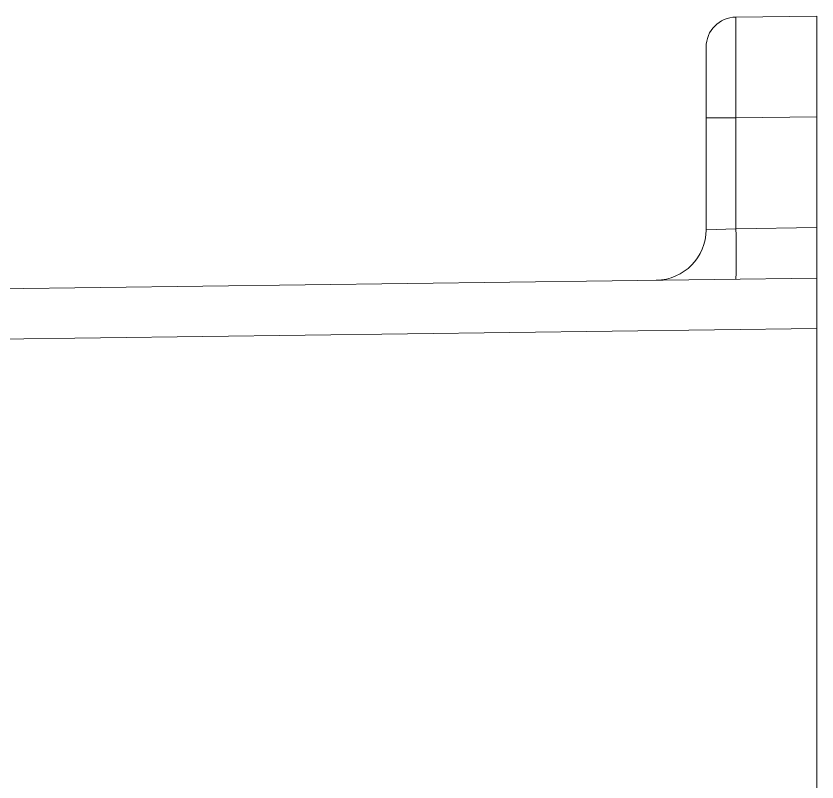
# Model space of a CAD drawing. Extents: x 14808 to 20058, y -13198 to -11680.
# Drawn here: x 15218.22 to 15257.94, y -12859.11 to -12821.11 of the extents above; entities that cross this region are included whole.
import ezdxf

# ---------------------------------------------------------------- set-up
doc = ezdxf.new("R2010")
doc.units = 0
doc.header["$LTSCALE"] = 7
doc.header["$MEASUREMENT"] = 0
doc.layers.get('0').update_dxf_attribs({"color": 2, "linetype": 'CONTINUOUS'})

# ---------------------------------------------------------------- blocks, each defined once
blk = doc.blocks.new('A$C6AAC44BB')
at = {"color": 7, "linetype": 'Continuous', "lineweight": 15}
for p, q in [((41.213, 40.455), (43.222, 40.481)), ((43.222, 40.481), (43.222, 37.981)), ((40.472, 37.955), (40.472, 39.705)), ((41.213, 37.955), (40.472, 37.955)), ((40.472, 35.179), (40.472, 37.955)), ((43.222, 37.981), (41.213, 37.955)), ((41.213, 37.955), (41.213, 35.205)), ((43.222, 35.231), (43.222, 37.981)), ((40.472, 35.179), (41.213, 35.205)), ((41.213, 35.205), (43.222, 35.231)), ((43.222, 35.231), (43.222, 33.981)), ((15.657, 33.62), (43.222, 33.981)), ((43.222, 33.981), (43.222, 32.731)), ((43.222, 32.731), (15.657, 32.37)), ((43.222, 10.231), (43.222, 32.731))]:
    blk.add_line(p, q, dxfattribs=at)
for centre, radius, start, end in [((41.222, 39.705), 0.75, 90.75, 180), ((39.222, 35.179), 1.25, 270.75, 0), ((17.336, 34.58), 23.885, 358.5007, 1.4993)]:
    blk.add_arc(centre, radius, start, end, dxfattribs=at)
blk.add_ellipse((41.222, 37.955), major_axis=(-0.01, 2.5), ratio=0.003926, start_param=0.000036, end_param=1.570661, dxfattribs=at)

msp = doc.modelspace()

# ---------------------------------------------------------------- block references
at = {"xscale": 2, "yscale": 2, "zscale": 2}
msp.add_blockref('A$C6AAC44BB', (15171.498, -12902.076), dxfattribs=at)

doc.saveas('drawing.dxf')
